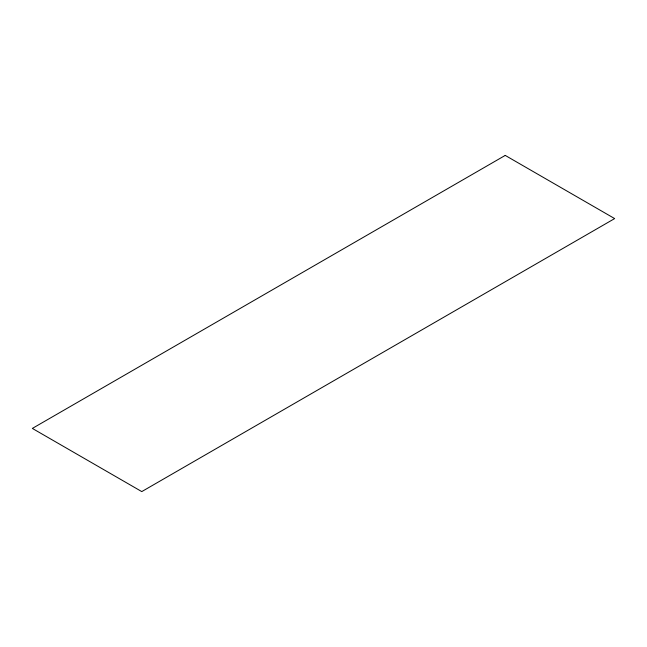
<?xml version="1.0" encoding="UTF-8"?>
<svg xmlns="http://www.w3.org/2000/svg" width="647" height="647" viewBox="0 0 647 647"><rect width="100%" height="100%" fill="white"/><g stroke="black" fill="none" stroke-linecap="round" stroke-linejoin="round"><path stroke-width="0.97" d="M505.226 155.409L32.35 428.419L141.774 491.591L614.65 218.581L505.226 155.409"/></g></svg>
